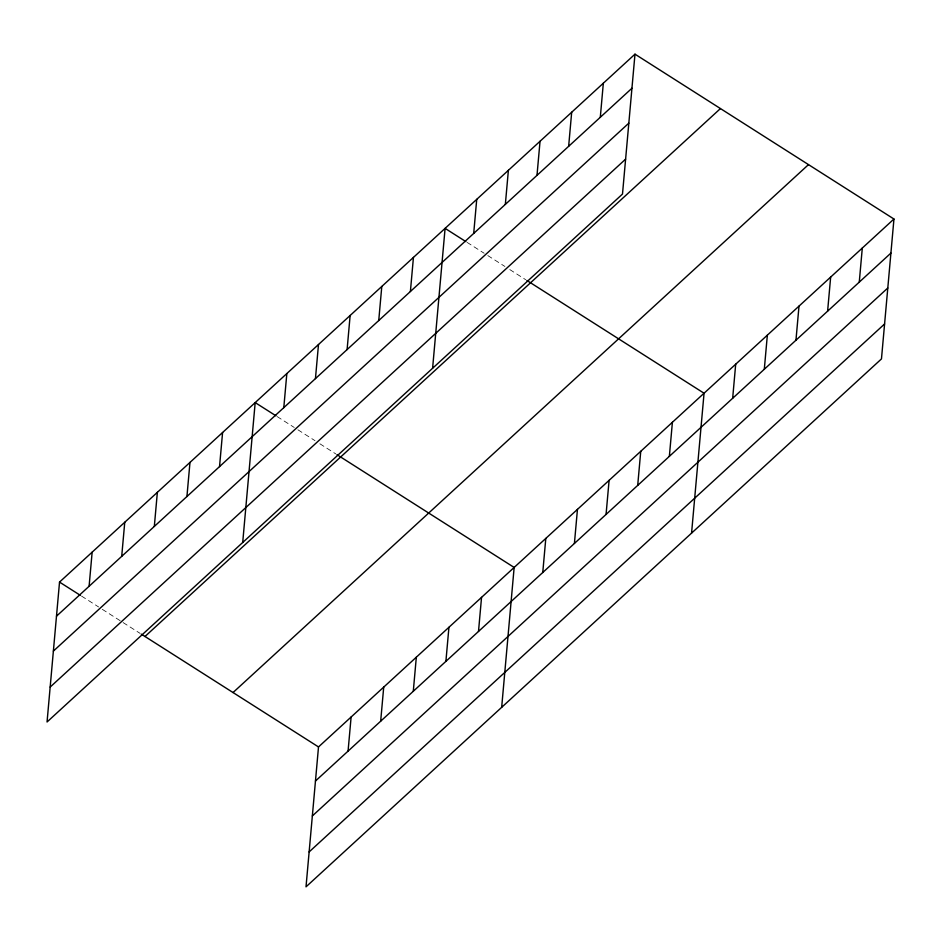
<?xml version="1.0" encoding="UTF-8"?>
<svg xmlns="http://www.w3.org/2000/svg" width="941" height="941" viewBox="0 0 941 941"><rect width="100%" height="100%" fill="white"/><g stroke="black" fill="none" stroke-linecap="round" stroke-linejoin="round"><path stroke-width="0.71" stroke-dasharray="4.71 3.53" d="M467.065 242.366L484.156 253.247M487.814 255.576L504.905 266.456M509.787 269.573L525.666 279.677M277.16 416.581L294.251 427.461M297.921 429.802L315.012 440.682M319.893 443.787L335.761 453.891M81.514 596.076L98.605 606.957M102.263 609.298L140.115 633.387"/><path stroke-width="1.41" d="M634.987 54.166L59.53 582.091L47.05 721.982L622.495 194.058L634.987 54.166L893.95 219.018L881.47 358.909L306.013 886.834L318.505 746.942L893.95 219.018M89.101 586.267L92.147 552.179M121.707 556.354L124.753 522.267M154.324 526.431L157.359 492.343M186.93 496.519L189.976 462.431M219.535 466.607L222.582 432.507M242.707 542.486L255.187 402.595L275.948 415.804M283.794 407.653L286.84 373.565M315.447 378.611L318.493 344.524M347.1 349.582L350.134 315.494M378.741 320.54L381.787 286.452M348.064 751.118L351.111 717.03M410.394 291.51L413.44 257.411M380.67 721.206L383.716 687.118M432.601 368.272L445.093 228.381L465.842 241.59M413.287 691.282L416.322 657.194M473.699 233.427L476.734 199.339M445.893 661.37L448.939 627.282M505.341 204.397L508.387 170.309M478.499 631.458L481.545 597.37M536.993 175.355L540.04 141.268M501.671 707.338L514.151 567.447L336.984 454.668M568.646 146.326L571.681 112.238M542.757 572.504L545.804 538.417M600.299 117.284L603.334 83.196M574.41 543.463L577.456 509.375M606.063 514.433L609.098 480.345M637.704 485.391L640.75 451.304M669.357 456.361L672.403 422.262M691.564 533.124L704.056 393.232L526.878 280.453M732.663 398.278L735.697 364.191M764.304 369.248L767.35 335.161M795.957 340.207L799.003 306.119M827.61 311.177L830.656 277.089M859.262 282.135L862.297 248.048M56.495 616.179L631.94 88.254M53.378 651.101L628.823 123.165M50.167 687.071L625.612 159.135M144.996 636.492L720.441 108.568M233.039 692.541L808.495 164.616M315.458 781.03L890.904 253.105M312.341 815.953L887.786 288.017M309.13 851.923L884.575 323.986M59.53 582.091L80.291 595.3M141.326 634.163L318.505 746.942"/></g></svg>
